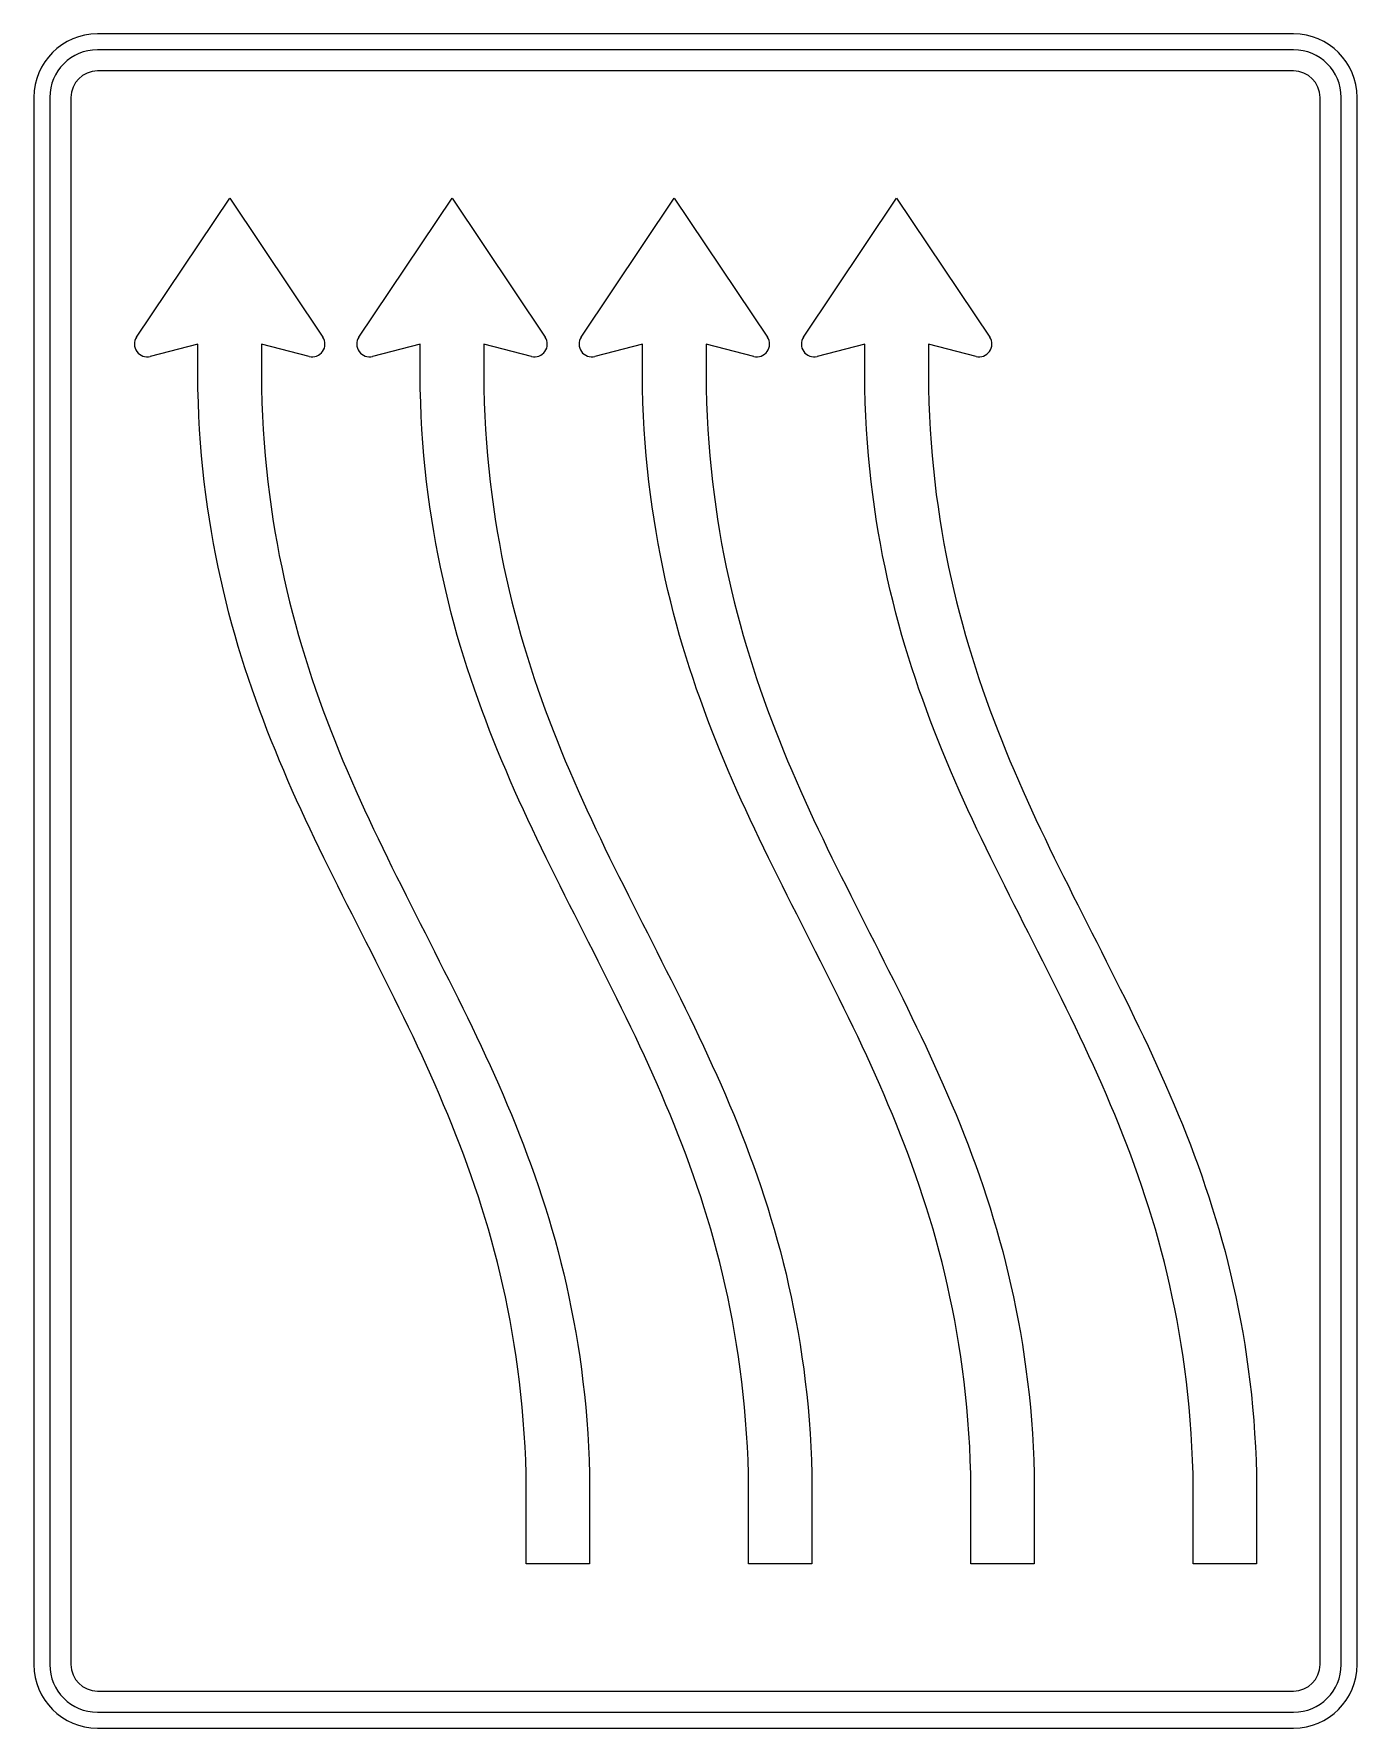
# Model space of a CAD drawing. Extents: x 0 to 1250, y 0 to 1600.
import ezdxf

# ---------------------------------------------------------------- set-up
doc = ezdxf.new("R2010")
doc.units = 0
doc.header["$LTSCALE"] = 25
doc.linetypes.add('AUSGEZOGEN', pattern=[0])
doc.layers.get('0').update_dxf_attribs({"linetype": 'AUSGEZOGEN'})

msp = doc.modelspace()

# ---------------------------------------------------------------- linework, layer by layer
for p, q in [((1190, 1600), (60, 1600)), ((1190, 1585), (60, 1585)), ((1190, 1565), (60, 1565)), ((0, 1540), (0, 60)), ((15, 1540), (15, 60)), ((35, 1540), (35, 60)), ((1215, 60), (1215, 1540)), ((1235, 60), (1235, 1540)), ((1250, 60), (1250, 1540)), ((97, 1313.6), (185, 1445)), ((185, 1445), (273, 1313.7)), ((307, 1313.6), (395, 1445)), ((395, 1445), (483, 1313.7)), ((517, 1313.6), (605, 1445)), ((605, 1445), (693, 1313.7)), ((727, 1313.6), (815, 1445)), ((815, 1445), (903, 1313.7)), ((155, 1307), (110, 1295.4)), ((155, 1265), (155, 1307)), ((260, 1295.4), (215, 1307)), ((215, 1307), (215, 1265)), ((365, 1307), (320, 1295.4)), ((365, 1265), (365, 1307)), ((470, 1295.4), (425, 1307)), ((425, 1307), (425, 1265)), ((575, 1307), (530, 1295.4)), ((575, 1265), (575, 1307)), ((680, 1295.4), (635, 1307)), ((635, 1307), (635, 1265)), ((785, 1307), (740, 1295.4)), ((785, 1265), (785, 1307)), ((890, 1295.4), (845, 1307)), ((845, 1307), (845, 1265)), ((260, 1295.4), (260, 1295.4)), ((470, 1295.4), (470, 1295.4)), ((680, 1295.4), (680, 1295.4)), ((890, 1295.4), (890, 1295.4)), ((155.4, 1252), (155, 1265)), ((215, 1265), (215.4, 1252)), ((365.4, 1252), (365, 1265)), ((425, 1265), (425.4, 1252)), ((575.4, 1252), (575, 1265)), ((635, 1265), (635.4, 1252)), ((785.4, 1252), (785, 1265)), ((845, 1265), (845.4, 1252)), ((155.9, 1239.1), (155.4, 1252)), ((215.4, 1252), (215.9, 1239.1)), ((365.9, 1239.1), (365.4, 1252)), ((425.4, 1252), (425.9, 1239.1)), ((575.9, 1239.1), (575.4, 1252)), ((635.4, 1252), (635.9, 1239.1)), ((785.9, 1239.1), (785.4, 1252)), ((845.4, 1252), (845.9, 1239.1)), ((156.6, 1226.4), (155.9, 1239.1)), ((215.9, 1239.1), (216.6, 1226.4)), ((366.6, 1226.4), (365.9, 1239.1)), ((425.9, 1239.1), (426.6, 1226.4)), ((576.6, 1226.4), (575.9, 1239.1)), ((635.9, 1239.1), (636.6, 1226.4)), ((786.6, 1226.4), (785.9, 1239.1)), ((845.9, 1239.1), (846.6, 1226.4)), ((157.5, 1213.8), (156.6, 1226.4)), ((216.6, 1226.4), (217.5, 1213.8)), ((367.5, 1213.8), (366.6, 1226.4)), ((426.6, 1226.4), (427.5, 1213.8)), ((577.5, 1213.8), (576.6, 1226.4)), ((636.6, 1226.4), (637.5, 1213.8)), ((787.5, 1213.8), (786.6, 1226.4)), ((846.6, 1226.4), (847.5, 1213.8)), ((158.5, 1201.4), (157.5, 1213.8)), ((159.7, 1189.2), (158.5, 1201.4)), ((217.5, 1213.8), (218.5, 1201.4)), ((218.5, 1201.4), (219.7, 1189.2)), ((368.5, 1201.4), (367.5, 1213.8)), ((369.7, 1189.2), (368.5, 1201.4)), ((427.5, 1213.8), (428.5, 1201.4)), ((428.5, 1201.4), (429.7, 1189.2)), ((578.5, 1201.4), (577.5, 1213.8)), ((579.7, 1189.2), (578.5, 1201.4)), ((637.5, 1213.8), (638.5, 1201.4)), ((638.5, 1201.4), (639.7, 1189.2)), ((788.5, 1201.4), (787.5, 1213.8)), ((789.7, 1189.2), (788.5, 1201.4)), ((847.5, 1213.8), (848.5, 1201.4)), ((848.5, 1201.4), (849.7, 1189.2)), ((161, 1177.1), (159.7, 1189.2)), ((219.7, 1189.2), (221, 1177.1)), ((371, 1177.1), (369.7, 1189.2)), ((429.7, 1189.2), (431, 1177.1)), ((581, 1177.1), (579.7, 1189.2)), ((639.7, 1189.2), (641, 1177.1)), ((791, 1177.1), (789.7, 1189.2)), ((849.7, 1189.2), (851, 1177.1)), ((162.5, 1165.1), (161, 1177.1)), ((221, 1177.1), (222.5, 1165.1)), ((372.5, 1165.1), (371, 1177.1)), ((431, 1177.1), (432.5, 1165.1)), ((582.5, 1165.1), (581, 1177.1)), ((641, 1177.1), (642.5, 1165.1)), ((792.5, 1165.1), (791, 1177.1)), ((851, 1177.1), (852.5, 1165.1)), ((164.1, 1153.3), (162.5, 1165.1)), ((165.8, 1141.7), (164.1, 1153.3)), ((222.5, 1165.1), (224.1, 1153.3)), ((224.1, 1153.3), (225.8, 1141.7)), ((374.1, 1153.3), (372.5, 1165.1)), ((375.8, 1141.7), (374.1, 1153.3)), ((432.5, 1165.1), (434.1, 1153.3)), ((434.1, 1153.3), (435.8, 1141.7)), ((584.1, 1153.3), (582.5, 1165.1)), ((585.8, 1141.7), (584.1, 1153.3)), ((642.5, 1165.1), (644.1, 1153.3)), ((644.1, 1153.3), (645.8, 1141.7)), ((794.1, 1153.3), (792.5, 1165.1)), ((795.8, 1141.7), (794.1, 1153.3)), ((852.5, 1165.1), (854.1, 1153.3)), ((854.1, 1153.3), (855.8, 1141.7)), ((167.7, 1130.1), (165.8, 1141.7)), ((225.8, 1141.7), (227.7, 1130.1)), ((377.7, 1130.1), (375.8, 1141.7)), ((435.8, 1141.7), (437.7, 1130.1)), ((587.7, 1130.1), (585.8, 1141.7)), ((645.8, 1141.7), (647.7, 1130.1)), ((797.7, 1130.1), (795.8, 1141.7)), ((855.8, 1141.7), (857.7, 1130.1)), ((169.7, 1118.8), (167.7, 1130.1)), ((227.7, 1130.1), (229.7, 1118.7)), ((379.7, 1118.8), (377.7, 1130.1)), ((437.7, 1130.1), (439.7, 1118.7)), ((589.7, 1118.8), (587.7, 1130.1)), ((647.7, 1130.1), (649.7, 1118.7)), ((799.7, 1118.8), (797.7, 1130.1)), ((857.7, 1130.1), (859.7, 1118.7)), ((171.8, 1107.5), (169.7, 1118.8)), ((174.1, 1096.3), (171.8, 1107.5)), ((229.7, 1118.7), (231.8, 1107.5)), ((231.8, 1107.5), (234.1, 1096.3)), ((381.8, 1107.5), (379.7, 1118.8)), ((384.1, 1096.3), (381.8, 1107.5)), ((439.7, 1118.7), (441.8, 1107.5)), ((441.8, 1107.5), (444.1, 1096.3)), ((591.8, 1107.5), (589.7, 1118.8)), ((594.1, 1096.3), (591.8, 1107.5)), ((649.7, 1118.7), (651.8, 1107.5)), ((651.8, 1107.5), (654.1, 1096.3)), ((801.8, 1107.5), (799.7, 1118.8)), ((804.1, 1096.3), (801.8, 1107.5)), ((859.7, 1118.7), (861.8, 1107.5)), ((861.8, 1107.5), (864.1, 1096.3)), ((176.5, 1085.3), (174.1, 1096.3)), ((234.1, 1096.3), (236.5, 1085.3)), ((386.5, 1085.3), (384.1, 1096.3)), ((444.1, 1096.3), (446.5, 1085.3)), ((596.5, 1085.3), (594.1, 1096.3)), ((654.1, 1096.3), (656.5, 1085.3)), ((806.5, 1085.3), (804.1, 1096.3)), ((864.1, 1096.3), (866.5, 1085.3)), ((179, 1074.4), (176.5, 1085.3)), ((181.6, 1063.7), (179, 1074.4)), ((236.5, 1085.3), (239, 1074.4)), ((239, 1074.4), (241.6, 1063.7)), ((389, 1074.4), (386.5, 1085.3)), ((391.6, 1063.7), (389, 1074.4)), ((446.5, 1085.3), (449, 1074.4)), ((449, 1074.4), (451.6, 1063.7)), ((599, 1074.4), (596.5, 1085.3)), ((601.6, 1063.7), (599, 1074.4)), ((656.5, 1085.3), (659, 1074.4)), ((659, 1074.4), (661.6, 1063.7)), ((809, 1074.4), (806.5, 1085.3)), ((811.6, 1063.7), (809, 1074.4)), ((866.5, 1085.3), (869, 1074.4)), ((869, 1074.4), (871.6, 1063.7)), ((184.3, 1053), (181.6, 1063.7)), ((241.6, 1063.7), (244.3, 1053)), ((394.3, 1053), (391.6, 1063.7)), ((451.6, 1063.7), (454.3, 1053)), ((604.3, 1053), (601.6, 1063.7)), ((661.6, 1063.7), (664.3, 1053)), ((814.3, 1053), (811.6, 1063.7)), ((871.6, 1063.7), (874.3, 1053)), ((187.1, 1042.4), (184.3, 1053)), ((190, 1032), (187.1, 1042.4)), ((244.3, 1053), (247.1, 1042.4)), ((247.1, 1042.4), (250, 1032)), ((397.1, 1042.4), (394.3, 1053)), ((400, 1032), (397.1, 1042.4)), ((454.3, 1053), (457.1, 1042.4)), ((457.1, 1042.4), (460, 1032)), ((607.1, 1042.4), (604.3, 1053)), ((610, 1032), (607.1, 1042.4)), ((664.3, 1053), (667.1, 1042.4)), ((667.1, 1042.4), (670, 1032)), ((817.1, 1042.4), (814.3, 1053)), ((820, 1032), (817.1, 1042.4)), ((874.3, 1053), (877.1, 1042.4)), ((877.1, 1042.4), (880, 1032)), ((193.1, 1021.6), (190, 1032)), ((250, 1032), (253.1, 1021.6)), ((403.1, 1021.6), (400, 1032)), ((460, 1032), (463.1, 1021.6)), ((613.1, 1021.6), (610, 1032)), ((670, 1032), (673.1, 1021.6)), ((823.1, 1021.6), (820, 1032)), ((880, 1032), (883.1, 1021.6)), ((196.2, 1011.4), (193.1, 1021.6)), ((199.4, 1001.2), (196.2, 1011.4)), ((253.1, 1021.6), (256.2, 1011.4)), ((256.2, 1011.4), (259.4, 1001.2)), ((406.2, 1011.4), (403.1, 1021.6)), ((409.4, 1001.2), (406.2, 1011.4)), ((463.1, 1021.6), (466.2, 1011.4)), ((466.2, 1011.4), (469.4, 1001.2)), ((616.2, 1011.4), (613.1, 1021.6)), ((619.4, 1001.2), (616.2, 1011.4)), ((673.1, 1021.6), (676.2, 1011.4)), ((676.2, 1011.4), (679.4, 1001.2)), ((826.2, 1011.4), (823.1, 1021.6)), ((829.4, 1001.2), (826.2, 1011.4)), ((883.1, 1021.6), (886.2, 1011.4)), ((886.2, 1011.4), (889.4, 1001.2)), ((202.7, 991.2), (199.4, 1001.2)), ((259.4, 1001.2), (262.7, 991.2)), ((412.7, 991.2), (409.4, 1001.2)), ((469.4, 1001.2), (472.7, 991.2)), ((622.7, 991.2), (619.4, 1001.2)), ((679.4, 1001.2), (682.7, 991.2)), ((832.7, 991.2), (829.4, 1001.2)), ((889.4, 1001.2), (892.7, 991.2)), ((206.1, 981.2), (202.7, 991.2)), ((209.6, 971.3), (206.1, 981.2)), ((262.7, 991.2), (266.1, 981.2)), ((266.1, 981.2), (269.6, 971.3)), ((416.1, 981.2), (412.7, 991.2)), ((419.6, 971.3), (416.1, 981.2)), ((472.7, 991.2), (476.1, 981.2)), ((476.1, 981.2), (479.6, 971.3)), ((626.1, 981.2), (622.7, 991.2)), ((629.6, 971.3), (626.1, 981.2)), ((682.7, 991.2), (686.1, 981.2)), ((686.1, 981.2), (689.6, 971.3)), ((836.1, 981.2), (832.7, 991.2)), ((839.6, 971.3), (836.1, 981.2)), ((892.7, 991.2), (896.1, 981.2)), ((896.1, 981.2), (899.6, 971.3)), ((213.1, 961.5), (209.6, 971.3)), ((216.8, 951.8), (213.1, 961.5)), ((269.6, 971.3), (273.1, 961.5)), ((273.1, 961.5), (276.8, 951.8)), ((423.1, 961.5), (419.6, 971.3)), ((426.8, 951.8), (423.1, 961.5)), ((479.6, 971.3), (483.1, 961.5)), ((483.1, 961.5), (486.8, 951.8)), ((633.1, 961.5), (629.6, 971.3)), ((636.8, 951.8), (633.1, 961.5)), ((689.6, 971.3), (693.1, 961.5)), ((693.1, 961.5), (696.8, 951.8)), ((843.1, 961.5), (839.6, 971.3)), ((846.8, 951.8), (843.1, 961.5)), ((899.6, 971.3), (903.1, 961.5)), ((903.1, 961.5), (906.8, 951.8)), ((220.5, 942.1), (216.8, 951.8)), ((276.8, 951.8), (280.5, 942.1)), ((430.5, 942.1), (426.8, 951.8)), ((486.8, 951.8), (490.5, 942.1)), ((640.5, 942.1), (636.8, 951.8)), ((696.8, 951.8), (700.5, 942.1)), ((850.5, 942.1), (846.8, 951.8)), ((906.8, 951.8), (910.5, 942.1)), ((224.3, 932.6), (220.5, 942.1)), ((228.1, 923.1), (224.3, 932.6)), ((280.5, 942.1), (284.3, 932.6)), ((284.3, 932.6), (288.1, 923)), ((434.3, 932.6), (430.5, 942.1)), ((438.1, 923.1), (434.3, 932.6)), ((490.5, 942.1), (494.3, 932.6)), ((494.3, 932.6), (498.1, 923)), ((644.3, 932.6), (640.5, 942.1)), ((648.1, 923.1), (644.3, 932.6)), ((700.5, 942.1), (704.3, 932.6)), ((704.3, 932.6), (708.1, 923)), ((854.3, 932.6), (850.5, 942.1)), ((858.1, 923.1), (854.3, 932.6)), ((910.5, 942.1), (914.3, 932.6)), ((914.3, 932.6), (918.1, 923)), ((232, 913.6), (228.1, 923.1)), ((236, 904.2), (232, 913.6)), ((288.1, 923), (292, 913.6)), ((292, 913.6), (296, 904.2)), ((442, 913.6), (438.1, 923.1)), ((446, 904.2), (442, 913.6)), ((498.1, 923), (502, 913.6)), ((502, 913.6), (506, 904.2)), ((652, 913.6), (648.1, 923.1)), ((656, 904.2), (652, 913.6)), ((708.1, 923), (712, 913.6)), ((712, 913.6), (716, 904.2)), ((862, 913.6), (858.1, 923.1)), ((866, 904.2), (862, 913.6)), ((918.1, 923), (922, 913.6)), ((922, 913.6), (926, 904.2)), ((240, 894.9), (236, 904.2)), ((296, 904.2), (300, 894.9)), ((450, 894.9), (446, 904.2)), ((506, 904.2), (510, 894.9)), ((660, 894.9), (656, 904.2)), ((716, 904.2), (720, 894.9)), ((870, 894.9), (866, 904.2)), ((926, 904.2), (930, 894.9)), ((244.1, 885.6), (240, 894.9)), ((248.2, 876.4), (244.1, 885.6)), ((300, 894.9), (304.1, 885.6)), ((304.1, 885.6), (308.2, 876.4)), ((454.1, 885.6), (450, 894.9)), ((458.2, 876.4), (454.1, 885.6)), ((510, 894.9), (514.1, 885.6)), ((514.1, 885.6), (518.2, 876.4)), ((664.1, 885.6), (660, 894.9)), ((668.2, 876.4), (664.1, 885.6)), ((720, 894.9), (724.1, 885.6)), ((724.1, 885.6), (728.2, 876.4)), ((874.1, 885.6), (870, 894.9)), ((878.2, 876.4), (874.1, 885.6)), ((930, 894.9), (934.1, 885.6)), ((934.1, 885.6), (938.2, 876.4)), ((252.4, 867.3), (248.2, 876.4)), ((256.6, 858.1), (252.4, 867.3)), ((308.2, 876.4), (312.4, 867.3)), ((312.4, 867.3), (316.6, 858.1)), ((462.4, 867.3), (458.2, 876.4)), ((466.6, 858.1), (462.4, 867.3)), ((518.2, 876.4), (522.4, 867.3)), ((522.4, 867.3), (526.6, 858.1)), ((672.4, 867.3), (668.2, 876.4)), ((676.6, 858.1), (672.4, 867.3)), ((728.2, 876.4), (732.4, 867.3)), ((732.4, 867.3), (736.6, 858.1)), ((882.4, 867.3), (878.2, 876.4)), ((886.6, 858.1), (882.4, 867.3)), ((938.2, 876.4), (942.4, 867.3)), ((942.4, 867.3), (946.6, 858.1)), ((260.9, 849.1), (256.6, 858.1)), ((265.2, 840), (260.9, 849.1)), ((316.6, 858.1), (320.9, 849.1)), ((320.9, 849.1), (325.2, 840)), ((470.9, 849.1), (466.6, 858.1)), ((475.2, 840), (470.9, 849.1)), ((526.6, 858.1), (530.9, 849.1)), ((530.9, 849.1), (535.2, 840)), ((680.9, 849.1), (676.6, 858.1)), ((685.2, 840), (680.9, 849.1)), ((736.6, 858.1), (740.9, 849.1)), ((740.9, 849.1), (745.2, 840)), ((890.9, 849.1), (886.6, 858.1)), ((895.2, 840), (890.9, 849.1)), ((946.6, 858.1), (950.9, 849.1)), ((950.9, 849.1), (955.2, 840)), ((269.5, 831), (265.2, 840)), ((325.2, 840), (329.5, 831)), ((479.5, 831), (475.2, 840)), ((535.2, 840), (539.5, 831)), ((689.5, 831), (685.2, 840)), ((745.2, 840), (749.5, 831)), ((899.5, 831), (895.2, 840)), ((955.2, 840), (959.5, 831)), ((273.9, 822), (269.5, 831)), ((278.3, 813.1), (273.9, 822)), ((329.5, 831), (333.9, 822)), ((333.9, 822), (338.3, 813.1)), ((483.9, 822), (479.5, 831)), ((488.3, 813.1), (483.9, 822)), ((539.5, 831), (543.9, 822)), ((543.9, 822), (548.3, 813.1)), ((693.9, 822), (689.5, 831)), ((698.3, 813.1), (693.9, 822)), ((749.5, 831), (753.9, 822)), ((753.9, 822), (758.3, 813.1)), ((903.9, 822), (899.5, 831)), ((908.3, 813.1), (903.9, 822)), ((959.5, 831), (963.9, 822)), ((963.9, 822), (968.3, 813.1)), ((282.7, 804.2), (278.3, 813.1)), ((287.2, 795.3), (282.7, 804.2)), ((338.3, 813.1), (342.7, 804.2)), ((342.7, 804.2), (347.2, 795.3)), ((492.7, 804.2), (488.3, 813.1)), ((497.2, 795.3), (492.7, 804.2)), ((548.3, 813.1), (552.7, 804.2)), ((552.7, 804.2), (557.2, 795.3)), ((702.7, 804.2), (698.3, 813.1)), ((707.2, 795.3), (702.7, 804.2)), ((758.3, 813.1), (762.7, 804.2)), ((762.7, 804.2), (767.2, 795.3)), ((912.7, 804.2), (908.3, 813.1)), ((917.2, 795.3), (912.7, 804.2)), ((968.3, 813.1), (972.7, 804.2)), ((972.7, 804.2), (977.2, 795.3)), ((291.6, 786.4), (287.2, 795.3)), ((296.1, 777.5), (291.6, 786.4)), ((347.2, 795.3), (351.6, 786.4)), ((351.6, 786.4), (356.1, 777.5)), ((501.6, 786.4), (497.2, 795.3)), ((506.1, 777.5), (501.6, 786.4)), ((557.2, 795.3), (561.6, 786.4)), ((561.6, 786.4), (566.1, 777.5)), ((711.6, 786.4), (707.2, 795.3)), ((716.1, 777.5), (711.6, 786.4)), ((767.2, 795.3), (771.6, 786.4)), ((771.6, 786.4), (776.1, 777.5)), ((921.6, 786.4), (917.2, 795.3)), ((926.1, 777.5), (921.6, 786.4)), ((977.2, 795.3), (981.6, 786.4)), ((981.6, 786.4), (986.1, 777.5)), ((300.6, 768.7), (296.1, 777.5)), ((305, 759.8), (300.6, 768.7)), ((356.1, 777.5), (360.6, 768.7)), ((360.6, 768.7), (365, 759.8)), ((510.6, 768.7), (506.1, 777.5)), ((515, 759.8), (510.6, 768.7)), ((566.1, 777.5), (570.6, 768.7)), ((570.6, 768.7), (575, 759.8)), ((720.6, 768.7), (716.1, 777.5)), ((725, 759.8), (720.6, 768.7)), ((776.1, 777.5), (780.6, 768.7)), ((780.6, 768.7), (785, 759.8)), ((930.6, 768.7), (926.1, 777.5)), ((935, 759.8), (930.6, 768.7)), ((986.1, 777.5), (990.6, 768.7)), ((990.6, 768.7), (995, 759.8)), ((309.5, 751), (305, 759.8)), ((365, 759.8), (369.5, 751)), ((519.5, 751), (515, 759.8)), ((575, 759.8), (579.5, 751)), ((729.5, 751), (725, 759.8)), ((785, 759.8), (789.5, 751)), ((939.5, 751), (935, 759.8)), ((995, 759.8), (999.5, 751)), ((314, 742.1), (309.5, 751)), ((318.5, 733.3), (314, 742.1)), ((369.5, 751), (374, 742.1)), ((374, 742.1), (378.5, 733.3)), ((524, 742.1), (519.5, 751)), ((528.5, 733.3), (524, 742.1)), ((579.5, 751), (584, 742.1)), ((584, 742.1), (588.5, 733.3)), ((734, 742.1), (729.5, 751)), ((738.5, 733.3), (734, 742.1)), ((789.5, 751), (794, 742.1)), ((794, 742.1), (798.5, 733.3)), ((944, 742.1), (939.5, 751)), ((948.5, 733.3), (944, 742.1)), ((999.5, 751), (1004, 742.1)), ((1004, 742.1), (1008.5, 733.3)), ((323, 724.4), (318.5, 733.3)), ((327.4, 715.6), (323, 724.4)), ((378.5, 733.3), (383, 724.4)), ((383, 724.4), (387.4, 715.6)), ((533, 724.4), (528.5, 733.3)), ((537.4, 715.6), (533, 724.4)), ((588.5, 733.3), (593, 724.4)), ((593, 724.4), (597.4, 715.6)), ((743, 724.4), (738.5, 733.3)), ((747.4, 715.6), (743, 724.4)), ((798.5, 733.3), (803, 724.4)), ((803, 724.4), (807.4, 715.6)), ((953, 724.4), (948.5, 733.3)), ((957.4, 715.6), (953, 724.4)), ((1008.5, 733.3), (1013, 724.4)), ((1013, 724.4), (1017.4, 715.6)), ((331.9, 706.7), (327.4, 715.6)), ((336.3, 697.8), (331.9, 706.7)), ((387.4, 715.6), (391.9, 706.7)), ((391.9, 706.7), (396.3, 697.8)), ((541.9, 706.7), (537.4, 715.6)), ((546.3, 697.8), (541.9, 706.7)), ((597.4, 715.6), (601.9, 706.7)), ((601.9, 706.7), (606.3, 697.8)), ((751.9, 706.7), (747.4, 715.6)), ((756.3, 697.8), (751.9, 706.7)), ((807.4, 715.6), (811.9, 706.7)), ((811.9, 706.7), (816.3, 697.8)), ((961.9, 706.7), (957.4, 715.6)), ((966.3, 697.8), (961.9, 706.7)), ((1017.4, 715.6), (1021.9, 706.7)), ((1021.9, 706.7), (1026.3, 697.8)), ((340.8, 688.9), (336.3, 697.8)), ((345.2, 680), (340.8, 688.9)), ((396.3, 697.8), (400.8, 688.9)), ((400.8, 688.9), (405.2, 680)), ((550.8, 688.9), (546.3, 697.8)), ((555.2, 680), (550.8, 688.9)), ((606.3, 697.8), (610.8, 688.9)), ((610.8, 688.9), (615.2, 680)), ((760.8, 688.9), (756.3, 697.8)), ((765.2, 680), (760.8, 688.9)), ((816.3, 697.8), (820.8, 688.9)), ((820.8, 688.9), (825.2, 680)), ((970.8, 688.9), (966.3, 697.8)), ((975.2, 680), (970.8, 688.9)), ((1026.3, 697.8), (1030.8, 688.9)), ((1030.8, 688.9), (1035.2, 680)), ((349.5, 671), (345.2, 680)), ((405.2, 680), (409.5, 671)), ((559.5, 671), (555.2, 680)), ((615.2, 680), (619.5, 671)), ((769.5, 671), (765.2, 680)), ((825.2, 680), (829.5, 671)), ((979.5, 671), (975.2, 680)), ((1035.2, 680), (1039.5, 671)), ((353.9, 662.1), (349.5, 671)), ((358.2, 653.1), (353.9, 662.1)), ((409.5, 671), (413.9, 662.1)), ((413.9, 662.1), (418.2, 653.1)), ((563.9, 662.1), (559.5, 671)), ((568.2, 653.1), (563.9, 662.1)), ((619.5, 671), (623.9, 662.1)), ((623.9, 662.1), (628.2, 653.1)), ((773.9, 662.1), (769.5, 671)), ((778.2, 653.1), (773.9, 662.1)), ((829.5, 671), (833.9, 662.1)), ((833.9, 662.1), (838.2, 653.1)), ((983.9, 662.1), (979.5, 671)), ((988.2, 653.1), (983.9, 662.1)), ((1039.5, 671), (1043.9, 662.1)), ((1043.9, 662.1), (1048.2, 653.1)), ((362.5, 644), (358.2, 653.1)), ((366.7, 634.9), (362.5, 644)), ((418.2, 653.1), (422.5, 644)), ((422.5, 644), (426.7, 634.9)), ((572.5, 644), (568.2, 653.1)), ((576.7, 634.9), (572.5, 644)), ((628.2, 653.1), (632.5, 644)), ((632.5, 644), (636.7, 634.9)), ((782.5, 644), (778.2, 653.1)), ((786.7, 634.9), (782.5, 644)), ((838.2, 653.1), (842.5, 644)), ((842.5, 644), (846.7, 634.9)), ((992.5, 644), (988.2, 653.1)), ((996.7, 634.9), (992.5, 644)), ((1048.2, 653.1), (1052.5, 644)), ((1052.5, 644), (1056.7, 634.9)), ((370.9, 625.8), (366.7, 634.9)), ((375, 616.6), (370.9, 625.8)), ((426.7, 634.9), (430.9, 625.8)), ((430.9, 625.8), (435, 616.6)), ((580.9, 625.8), (576.7, 634.9)), ((585, 616.6), (580.9, 625.8)), ((636.7, 634.9), (640.9, 625.8)), ((640.9, 625.8), (645, 616.6)), ((790.9, 625.8), (786.7, 634.9)), ((795, 616.6), (790.9, 625.8)), ((846.7, 634.9), (850.9, 625.8)), ((850.9, 625.8), (855, 616.6)), ((1000.9, 625.8), (996.7, 634.9)), ((1005, 616.6), (1000.9, 625.8)), ((1056.7, 634.9), (1060.9, 625.8)), ((1060.9, 625.8), (1065, 616.6)), ((379.1, 607.4), (375, 616.6)), ((435, 616.6), (439.1, 607.4)), ((589.1, 607.4), (585, 616.6)), ((645, 616.6), (649.1, 607.4)), ((799.1, 607.4), (795, 616.6)), ((855, 616.6), (859.1, 607.4)), ((1009.1, 607.4), (1005, 616.6)), ((1065, 616.6), (1069.1, 607.4)), ((383.2, 598.1), (379.1, 607.4)), ((387.1, 588.7), (383.2, 598.1)), ((439.1, 607.4), (443.2, 598.1)), ((443.2, 598.1), (447.1, 588.7)), ((593.2, 598.1), (589.1, 607.4)), ((597.1, 588.7), (593.2, 598.1)), ((649.1, 607.4), (653.2, 598.1)), ((653.2, 598.1), (657.1, 588.7)), ((803.2, 598.1), (799.1, 607.4)), ((807.1, 588.7), (803.2, 598.1)), ((859.1, 607.4), (863.2, 598.1)), ((863.2, 598.1), (867.1, 588.7)), ((1013.2, 598.1), (1009.1, 607.4)), ((1017.1, 588.7), (1013.2, 598.1)), ((1069.1, 607.4), (1073.2, 598.1)), ((1073.2, 598.1), (1077.1, 588.7)), ((391.1, 579.4), (387.1, 588.7)), ((394.9, 569.9), (391.1, 579.4)), ((447.1, 588.7), (451.1, 579.4)), ((451.1, 579.4), (454.9, 569.9)), ((601.1, 579.4), (597.1, 588.7)), ((604.9, 569.9), (601.1, 579.4)), ((657.1, 588.7), (661.1, 579.4)), ((661.1, 579.4), (664.9, 569.9)), ((811.1, 579.4), (807.1, 588.7)), ((814.9, 569.9), (811.1, 579.4)), ((867.1, 588.7), (871.1, 579.4)), ((871.1, 579.4), (874.9, 569.9)), ((1021.1, 579.4), (1017.1, 588.7)), ((1024.9, 569.9), (1021.1, 579.4)), ((1077.1, 588.7), (1081.1, 579.4)), ((1081.1, 579.4), (1084.9, 569.9)), ((398.7, 560.4), (394.9, 569.9)), ((402.5, 550.8), (398.7, 560.4)), ((454.9, 569.9), (458.7, 560.4)), ((458.7, 560.4), (462.5, 550.8)), ((608.7, 560.4), (604.9, 569.9)), ((612.5, 550.8), (608.7, 560.4)), ((664.9, 569.9), (668.7, 560.4)), ((668.7, 560.4), (672.5, 550.8)), ((818.7, 560.4), (814.9, 569.9)), ((822.5, 550.8), (818.7, 560.4)), ((874.9, 569.9), (878.7, 560.4)), ((878.7, 560.4), (882.5, 550.8)), ((1028.7, 560.4), (1024.9, 569.9)), ((1032.5, 550.8), (1028.7, 560.4)), ((1084.9, 569.9), (1088.7, 560.4)), ((1088.7, 560.4), (1092.5, 550.8)), ((406.1, 541.1), (402.5, 550.8)), ((462.5, 550.8), (466.1, 541.1)), ((616.1, 541.1), (612.5, 550.8)), ((672.5, 550.8), (676.1, 541.1)), ((826.1, 541.1), (822.5, 550.8)), ((882.5, 550.8), (886.1, 541.1)), ((1036.1, 541.1), (1032.5, 550.8)), ((1092.5, 550.8), (1096.1, 541.1)), ((409.7, 531.4), (406.1, 541.1)), ((413.2, 521.5), (409.7, 531.4)), ((466.1, 541.1), (469.7, 531.4)), ((469.7, 531.4), (473.2, 521.5)), ((619.7, 531.4), (616.1, 541.1)), ((623.2, 521.5), (619.7, 531.4)), ((676.1, 541.1), (679.7, 531.4)), ((679.7, 531.4), (683.2, 521.5)), ((829.7, 531.4), (826.1, 541.1)), ((833.2, 521.5), (829.7, 531.4)), ((886.1, 541.1), (889.7, 531.4)), ((889.7, 531.4), (893.2, 521.5)), ((1039.7, 531.4), (1036.1, 541.1)), ((1043.2, 521.5), (1039.7, 531.4)), ((1096.1, 541.1), (1099.7, 531.4)), ((1099.7, 531.4), (1103.2, 521.5)), ((416.6, 511.6), (413.2, 521.5)), ((473.2, 521.5), (476.6, 511.6)), ((626.6, 511.6), (623.2, 521.5)), ((683.2, 521.5), (686.6, 511.6)), ((836.6, 511.6), (833.2, 521.5)), ((893.2, 521.5), (896.6, 511.6)), ((1046.6, 511.6), (1043.2, 521.5)), ((1103.2, 521.5), (1106.6, 511.6)), ((419.9, 501.6), (416.6, 511.6)), ((423.2, 491.5), (419.9, 501.6)), ((476.6, 511.6), (479.9, 501.6)), ((479.9, 501.6), (483.2, 491.5)), ((629.9, 501.6), (626.6, 511.6)), ((633.2, 491.5), (629.9, 501.6)), ((686.6, 511.6), (689.9, 501.6)), ((689.9, 501.6), (693.2, 491.5)), ((839.9, 501.6), (836.6, 511.6)), ((843.2, 491.5), (839.9, 501.6)), ((896.6, 511.6), (899.9, 501.6)), ((899.9, 501.6), (903.2, 491.5)), ((1049.9, 501.6), (1046.6, 511.6)), ((1053.2, 491.5), (1049.9, 501.6)), ((1106.6, 511.6), (1109.9, 501.6)), ((1109.9, 501.6), (1113.2, 491.5)), ((426.3, 481.4), (423.2, 491.5)), ((429.4, 471.1), (426.3, 481.4)), ((483.2, 491.5), (486.3, 481.4)), ((486.3, 481.4), (489.4, 471.1)), ((636.3, 481.4), (633.2, 491.5)), ((639.4, 471.1), (636.3, 481.4)), ((693.2, 491.5), (696.3, 481.4)), ((696.3, 481.4), (699.4, 471.1)), ((846.3, 481.4), (843.2, 491.5)), ((849.4, 471.1), (846.3, 481.4)), ((903.2, 491.5), (906.3, 481.4)), ((906.3, 481.4), (909.4, 471.1)), ((1056.3, 481.4), (1053.2, 491.5)), ((1059.4, 471.1), (1056.3, 481.4)), ((1113.2, 491.5), (1116.3, 481.4)), ((1116.3, 481.4), (1119.4, 471.1)), ((432.3, 460.7), (429.4, 471.1)), ((489.4, 471.1), (492.3, 460.7)), ((642.3, 460.7), (639.4, 471.1)), ((699.4, 471.1), (702.3, 460.7)), ((852.3, 460.7), (849.4, 471.1)), ((909.4, 471.1), (912.3, 460.7)), ((1062.3, 460.7), (1059.4, 471.1)), ((1119.4, 471.1), (1122.3, 460.7)), ((435.2, 450.2), (432.3, 460.7)), ((437.9, 439.6), (435.2, 450.2)), ((492.3, 460.7), (495.2, 450.2)), ((495.2, 450.2), (497.9, 439.6)), ((645.2, 450.2), (642.3, 460.7)), ((647.9, 439.6), (645.2, 450.2)), ((702.3, 460.7), (705.2, 450.2)), ((705.2, 450.2), (707.9, 439.6)), ((855.2, 450.2), (852.3, 460.7)), ((857.9, 439.6), (855.2, 450.2)), ((912.3, 460.7), (915.2, 450.2)), ((915.2, 450.2), (917.9, 439.6)), ((1065.2, 450.2), (1062.3, 460.7)), ((1067.9, 439.6), (1065.2, 450.2)), ((1122.3, 460.7), (1125.2, 450.2)), ((1125.2, 450.2), (1127.9, 439.6)), ((440.5, 428.9), (437.9, 439.6)), ((497.9, 439.6), (500.5, 428.9)), ((650.5, 428.9), (647.9, 439.6)), ((707.9, 439.6), (710.5, 428.9)), ((860.5, 428.9), (857.9, 439.6)), ((917.9, 439.6), (920.5, 428.9)), ((1070.5, 428.9), (1067.9, 439.6)), ((1127.9, 439.6), (1130.5, 428.9)), ((443, 418.1), (440.5, 428.9)), ((445.4, 407.2), (443, 418.1)), ((500.5, 428.9), (503, 418.1)), ((503, 418.1), (505.4, 407.2)), ((653, 418.1), (650.5, 428.9)), ((655.4, 407.2), (653, 418.1)), ((710.5, 428.9), (713, 418.1)), ((713, 418.1), (715.4, 407.2)), ((863, 418.1), (860.5, 428.9)), ((865.4, 407.2), (863, 418.1)), ((920.5, 428.9), (923, 418.1)), ((923, 418.1), (925.4, 407.2)), ((1073, 418.1), (1070.5, 428.9)), ((1075.4, 407.2), (1073, 418.1)), ((1130.5, 428.9), (1133, 418.1)), ((1133, 418.1), (1135.4, 407.2)), ((447.7, 396.1), (445.4, 407.2)), ((505.4, 407.2), (507.7, 396.1)), ((657.7, 396.1), (655.4, 407.2)), ((715.4, 407.2), (717.7, 396.1)), ((867.7, 396.1), (865.4, 407.2)), ((925.4, 407.2), (927.7, 396.1)), ((1077.7, 396.1), (1075.4, 407.2)), ((1135.4, 407.2), (1137.7, 396.1)), ((449.9, 385), (447.7, 396.1)), ((451.9, 373.7), (449.9, 385)), ((507.7, 396.1), (509.9, 385)), ((509.9, 385), (511.9, 373.7)), ((659.9, 385), (657.7, 396.1)), ((661.9, 373.7), (659.9, 385)), ((717.7, 396.1), (719.9, 385)), ((719.9, 385), (721.9, 373.7)), ((869.9, 385), (867.7, 396.1)), ((871.9, 373.7), (869.9, 385)), ((927.7, 396.1), (929.9, 385)), ((929.9, 385), (931.9, 373.7)), ((1079.9, 385), (1077.7, 396.1)), ((1081.9, 373.7), (1079.9, 385)), ((1137.7, 396.1), (1139.9, 385)), ((1139.9, 385), (1141.9, 373.7)), ((453.8, 362.2), (451.9, 373.7)), ((511.9, 373.7), (513.8, 362.2)), ((663.8, 362.2), (661.9, 373.7)), ((721.9, 373.7), (723.8, 362.2)), ((873.8, 362.2), (871.9, 373.7)), ((931.9, 373.7), (933.8, 362.2)), ((1083.8, 362.2), (1081.9, 373.7)), ((1141.9, 373.7), (1143.8, 362.2)), ((455.6, 350.7), (453.8, 362.2)), ((513.8, 362.2), (515.6, 350.7)), ((665.6, 350.7), (663.8, 362.2)), ((723.8, 362.2), (725.6, 350.7)), ((875.6, 350.7), (873.8, 362.2)), ((933.8, 362.2), (935.6, 350.7)), ((1085.6, 350.7), (1083.8, 362.2)), ((1143.8, 362.2), (1145.6, 350.7)), ((457.2, 339), (455.6, 350.7)), ((458.7, 327.1), (457.2, 339)), ((515.6, 350.7), (517.2, 339)), ((517.2, 339), (518.7, 327.1)), ((667.2, 339), (665.6, 350.7)), ((668.7, 327.1), (667.2, 339)), ((725.6, 350.7), (727.2, 339)), ((727.2, 339), (728.7, 327.1)), ((877.2, 339), (875.6, 350.7)), ((878.7, 327.1), (877.2, 339)), ((935.6, 350.7), (937.2, 339)), ((937.2, 339), (938.7, 327.1)), ((1087.2, 339), (1085.6, 350.7)), ((1088.7, 327.1), (1087.2, 339)), ((1145.6, 350.7), (1147.2, 339)), ((1147.2, 339), (1148.7, 327.1)), ((460.1, 315.1), (458.7, 327.1)), ((518.7, 327.1), (520.1, 315.1)), ((670.1, 315.1), (668.7, 327.1)), ((728.7, 327.1), (730.1, 315.1)), ((880.1, 315.1), (878.7, 327.1)), ((938.7, 327.1), (940.1, 315.1)), ((1090.1, 315.1), (1088.7, 327.1)), ((1148.7, 327.1), (1150.1, 315.1)), ((461.3, 303), (460.1, 315.1)), ((520.1, 315.1), (521.3, 303)), ((671.3, 303), (670.1, 315.1)), ((730.1, 315.1), (731.3, 303)), ((881.3, 303), (880.1, 315.1)), ((940.1, 315.1), (941.3, 303)), ((1091.3, 303), (1090.1, 315.1)), ((1150.1, 315.1), (1151.3, 303)), ((462.3, 290.7), (461.3, 303)), ((463.2, 278.3), (462.3, 290.7)), ((521.3, 303), (522.3, 290.7)), ((522.3, 290.7), (523.2, 278.3)), ((672.3, 290.7), (671.3, 303)), ((673.2, 278.3), (672.3, 290.7)), ((731.3, 303), (732.3, 290.7)), ((732.3, 290.7), (733.2, 278.3)), ((882.3, 290.7), (881.3, 303)), ((883.2, 278.3), (882.3, 290.7)), ((941.3, 303), (942.3, 290.7)), ((942.3, 290.7), (943.2, 278.3)), ((1092.3, 290.7), (1091.3, 303)), ((1093.2, 278.3), (1092.3, 290.7)), ((1151.3, 303), (1152.3, 290.7)), ((1152.3, 290.7), (1153.2, 278.3)), ((464, 265.7), (463.2, 278.3)), ((523.2, 278.3), (524, 265.7)), ((674, 265.7), (673.2, 278.3)), ((733.2, 278.3), (734, 265.7)), ((884, 265.7), (883.2, 278.3)), ((943.2, 278.3), (944, 265.7)), ((1094, 265.7), (1093.2, 278.3)), ((1153.2, 278.3), (1154, 265.7)), ((464.6, 252.9), (464, 265.7)), ((524, 265.7), (524.6, 252.9)), ((674.6, 252.9), (674, 265.7)), ((734, 265.7), (734.6, 252.9)), ((884.6, 252.9), (884, 265.7)), ((944, 265.7), (944.6, 252.9)), ((1094.6, 252.9), (1094, 265.7)), ((1154, 265.7), (1154.6, 252.9)), ((465, 240), (464.6, 252.9)), ((465, 155), (465, 240)), ((524.6, 252.9), (525, 240)), ((525, 240), (525, 155)), ((675, 240), (674.6, 252.9)), ((675, 155), (675, 240)), ((734.6, 252.9), (735, 240)), ((735, 240), (735, 155)), ((885, 240), (884.6, 252.9)), ((885, 155), (885, 240)), ((944.6, 252.9), (945, 240)), ((945, 240), (945, 155)), ((1095, 240), (1094.6, 252.9)), ((1095, 155), (1095, 240)), ((1154.6, 252.9), (1155, 240)), ((1155, 240), (1155, 155)), ((525, 155), (465, 155)), ((735, 155), (675, 155)), ((945, 155), (885, 155)), ((1155, 155), (1095, 155)), ((60, 35), (1190, 35)), ((60, 15), (1190, 15)), ((60, 0), (1190, 0))]:
    msp.add_line(p, q)
for centre, radius, start, end in [((60, 1540), 60, 90, 180), ((1190, 1540), 60, 0, 90), ((60, 1540), 45, 90, 180), ((1190, 1540), 45, 0, 90), ((60, 1540), 25, 90, 180), ((1190, 1540), 25, 0, 90), ((107, 1307), 12, 146.4, 284.49), ((263, 1307), 12, 255.635, 393.66), ((317, 1307), 12, 146.4, 284.49), ((473, 1307), 12, 255.635, 393.66), ((527, 1307), 12, 146.4, 284.49), ((683, 1307), 12, 255.635, 393.66), ((737, 1307), 12, 146.4, 284.49), ((893, 1307), 12, 255.635, 393.66), ((60, 60), 60, 180, 270), ((60, 60), 45, 180, 270), ((60, 60), 25, 180, 270), ((1190, 60), 60, 270, 360), ((1190, 60), 45, 270, 360), ((1190, 60), 25, 270, 360)]:
    msp.add_arc(centre, radius, start, end)

doc.saveas('drawing.dxf')
